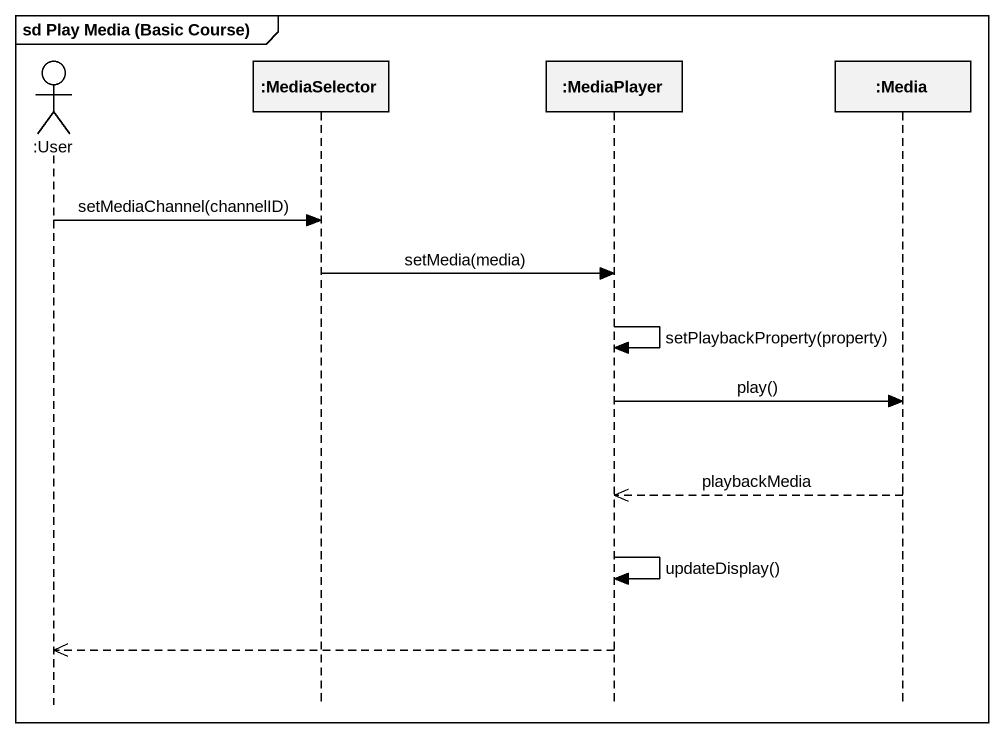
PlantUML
@startuml
mainframe sd Play Media (Basic Course)
hide footbox
actor ":User" as User
participant ":MediaSelector" as MediaSelector
participant ":MediaPlayer" as MediaPlayer
participant ":Media" as Media

User -> MediaSelector : setMediaChannel(channelID)
MediaSelector -> MediaPlayer : setMedia(media)
MediaPlayer -> MediaPlayer : setPlaybackProperty(property)
MediaPlayer -> Media : play()
Media -->> MediaPlayer : playbackMedia
MediaPlayer -> MediaPlayer : updateDisplay()
MediaPlayer -->> User
@enduml
